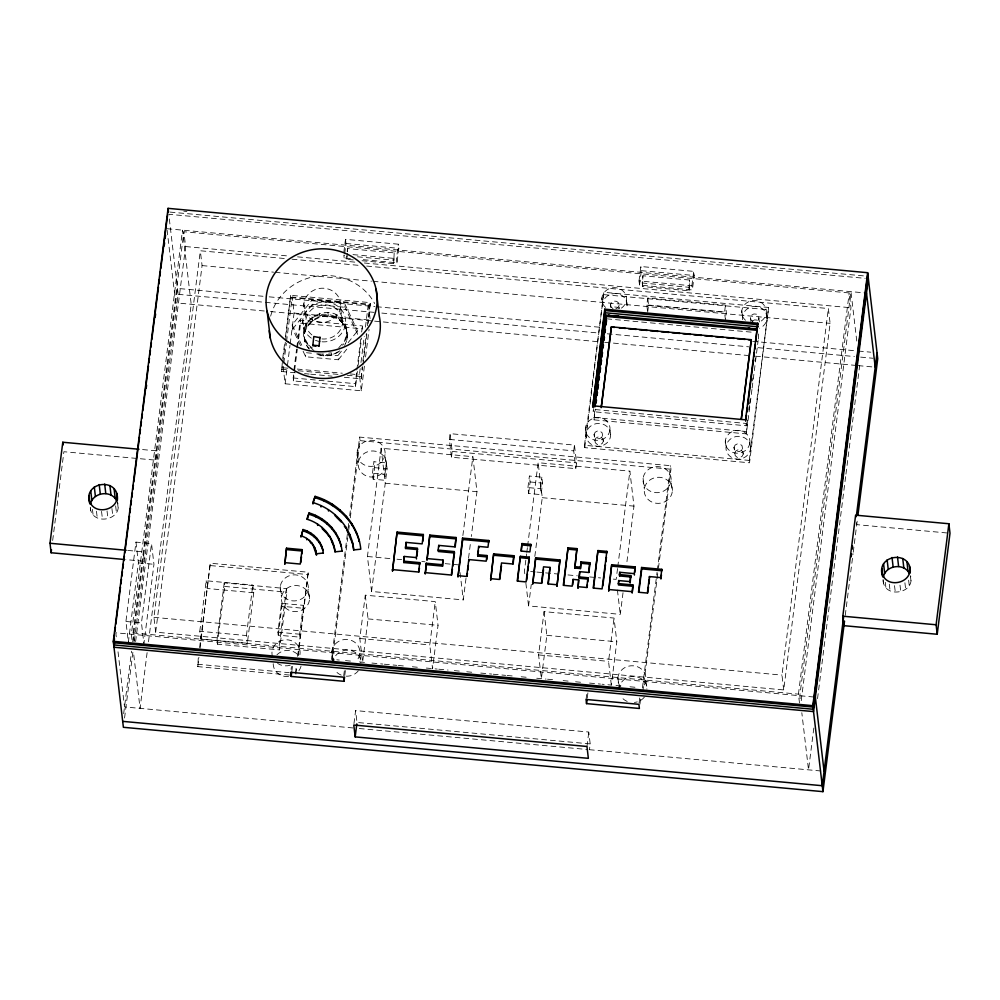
<?xml version="1.0" encoding="UTF-8"?>
<svg xmlns="http://www.w3.org/2000/svg" width="1000" height="1000" viewBox="0 0 1000 1000"><rect width="100%" height="100%" fill="white"/><g stroke="black" fill="none" stroke-linecap="round" stroke-linejoin="round"><path stroke-width="0.75" stroke-dasharray="5 3.75" d="M353.263 259.925L347.038 259.35L347.325 253.2M347.388 251.663L347.537 248.575L394.175 252.875L393.675 263.65L361.025 260.637M642.4 286.525L642.9 275.75L689.538 280.038L689.038 290.812L642.4 286.525L642.9 275.75M52.663 540.5L63.9 451.725L157.175 460.3L156.062 450.812L140.512 449.387M135.963 542.112L138.4 562.863L128.363 642.237L125.925 621.487L135.963 542.112L151.512 543.538L153.95 564.3L143.9 643.675L141.463 622.913L151.512 543.538M134.137 641.838L133.088 632.938L183.863 231.737L849.212 292.938L850.962 307.762L800.962 702.775M123.663 713.637L131.562 651.2M132.738 641.912L177.488 288.412L262.987 296.275M124.562 718.012L132.975 651.525M134.338 640.7L178.175 294.337L168.775 214.288L865.225 278.35M135.612 641.562L185.613 246.562L183.863 231.737M147.113 652.625L140.062 708.363L133.35 651.225M148.488 641.787L191.2 304.275L182.5 230.15L131.35 634.237L132.262 641.963M366.662 266.062L828.375 308.538L830.113 323.363L783.713 689.938L155.675 632.163L153.938 617.337L200.325 250.763L285.825 258.637M155.675 632.163L202.075 265.587L200.325 250.763M199.788 631.275L206.188 580.763L252.825 585.05L253.725 592.762L247.338 643.275L200.7 638.987L199.788 631.275L246.425 635.562L247.338 643.275M289.5 675.05L197.775 666.612L198.275 658.125M199.638 647.4L210.287 563.225L308.225 572.225L298.238 655.725M197.775 666.612L198.938 657.425M200.1 648.25L210.287 563.225M224.225 582.888L216.925 640.612L217.338 644.163L279.525 649.887L286.825 592.163L286.413 588.6L224.225 582.888L224.65 586.438L217.338 644.163M246.425 635.562L252.825 585.05M295.387 372.788L281.625 371.525L282.512 359.963M282.712 358.425L284.662 343.038M285.438 336.875L290.7 295.325L370.262 302.65L368.2 323.45M281.625 371.525L282.6 363.837M282.787 362.287L285.325 342.287M285.512 340.75L290.7 295.325M364.412 366.2L361.3 390.788L285.125 383.787L283.238 367.775L283.625 364.7M283.825 363.162L286.35 343.175M286.55 341.637L292.188 297.062L368.363 304.062L370.075 318.625M285.125 383.787L287.262 366.875M287.462 365.337L289.988 345.35M290.188 343.812L294.075 313.062L292.188 297.062M357.4 371.425L355.475 386.625L293.288 380.9L293.712 371.863M293.9 370.337L296.588 349.075M296.788 347.55L300.25 320.213L362.425 325.925L362.388 331.925M293.288 380.9L294.438 371.788M294.637 370.262L297.325 349M297.512 347.475L300.6 323.175L300.25 320.213M303.312 605.337L299.662 634.212L300 637.175L278.238 635.175L277.887 632.2L281.55 603.337L303.312 605.337L303.663 608.312L281.9 606.3L281.55 603.337M278.238 635.175L281.9 606.3M286.413 588.6L279.1 646.325L279.525 649.887M291.05 669.412L291.425 666.525M343.837 252.325L345.487 239.338L398.338 244.2L398.825 248.35L397 262.787L359.688 259.35M291.913 670.675L292.45 666.35M350.363 258.488L344.15 257.925L344.513 255.037M344.7 253.588L345.975 243.487L345.487 239.338M347.175 251.462L347.537 248.575M295.438 673.25L296.413 665.6M297.575 656.413L308.225 572.225M295.912 674.087L296.875 666.438M355.475 386.625L356.662 371.5M356.85 369.988L360.887 338.075M361.662 332L362.425 325.925M358.162 365.35L361.625 338M361.3 390.788L359.412 374.775L360.2 368.638M360.975 362.488L364.275 336.35M365.45 327.125L368.363 304.062M344.35 377.3L361.188 378.85L362.075 367.275M362.863 361.125L366.362 333.425M367.337 325.725L370.262 302.65M361.188 378.85L362.75 366.538M362.938 365L366.838 334.225M365.575 356.975L369.075 329.3M347.337 534.325L331.512 659.338L339.288 660.05M348.113 528.15L348.7 523.513M349.675 515.8L359.637 437.088L670.55 465.688L670.962 469.237L658.075 571.112M331.925 662.9L347.75 537.875M348.725 530.163L349.312 525.525M350.288 517.812L360.062 440.637L359.637 437.088M393.675 263.65L394.175 252.875M343.725 675.713L344.462 669.938M397 262.787L396.512 258.637L398.338 244.2M344.762 675.537L345.487 669.762M372.488 473.275L373.938 461.737L386.375 462.875L387.075 468.812L385.613 480.35L373.175 479.212L372.488 473.275L384.913 474.425L385.613 480.35M373.175 479.212L374.637 467.663L373.938 461.737M466.012 578.275L463.275 599.913L371.55 591.475L367.438 556.5L381.138 448.25L472.863 456.688L476.975 491.675L471.287 536.525M365.288 595.188L368.075 618.9L362.6 662.2L359.812 638.475L365.288 595.188L435.25 601.613L438.038 625.337L432.55 668.637L429.775 644.912L435.25 601.613M384.913 474.425L386.375 462.875M353.963 723.587L355.613 710.588L588.787 732.038L590.188 743.9L589.45 749.675M371.55 591.475L385.25 483.237L381.138 448.25M449.363 439.425L450.087 433.65L574.462 445.087L576.55 462.875L575.812 468.65L451.45 457.212L449.363 439.425L573.725 450.863L575.812 468.65M451.45 457.212L452.188 451.438L450.087 433.65M462.875 535.55L472.863 456.688M468.55 558.162L470.513 542.7M527.938 487.575L529.4 476.037L541.838 477.175L542.537 483.113L541.075 494.65L528.638 493.512L527.938 487.575L540.375 488.725L541.075 494.65M528.638 493.512L530.1 481.962L529.4 476.037M525.825 560.112L524.45 570.938L524.987 575.5M526.013 558.562L526.6 553.925M526.8 552.388L527.388 547.737M527.587 546.2L538.15 462.7L629.875 471.138L633.975 506.125L626.737 563.337M540.375 488.725L541.838 477.175M623.025 592.712L620.275 614.362L528.562 605.925L531.3 584.275M534.825 556.438L542.263 497.688L538.15 462.7M544.062 611.625L546.85 635.35L541.375 678.637L538.587 654.925L544.062 611.625L614.025 618.062L616.812 641.775L611.325 685.075L602 684.212M573.725 450.863L574.462 445.087M584.475 445.275L603.837 292.288L768.625 307.45L749.538 462.8L584.763 447.638L584.475 445.275L749.262 460.425L749.538 462.8M584.763 447.638L603.837 292.288M746.637 422.7L746.25 425.763L593.237 411.688L593.625 408.625M751.95 389.487L746.325 433.875L593.987 419.862L594.862 408.312M593.987 419.862L595.337 409.15M586.05 699.463L586.962 692.25M639.025 280.938L640.85 266.512L693.713 271.375L694.2 275.525L692.362 289.95L639.513 285.087L639.025 280.938L691.875 285.8L692.362 289.95M587.275 697.837L588 692.075M639.513 285.087L641.338 270.663L640.85 266.512M586.962 746.475L588.787 732.038M647.487 310.85L646.825 305.163L647.738 297.95L725.462 305.1L726.3 312.213L725.387 319.425L724.55 312.312L725.462 305.1M647.663 312.275L648.575 305.062L647.738 297.95M617.537 568.55L616.175 579.375L613.062 579.087M617.737 567L629.875 471.138M611.325 685.075L608.538 661.363L614.025 618.062M689.038 290.812L689.538 280.038M639.087 702.887L639.825 697.113M691.875 285.8L693.713 271.375M639.95 704.15L640.863 696.938M642.425 687.938L657.075 572.175M657.262 570.638L670.55 465.688M642.837 691.5L657.875 572.65M746.325 433.875L747.8 417.725M748.763 410.075L749.35 405.487M749.538 403.95L750.312 397.837M752.45 381L752.837 377.938M754.963 361.1L755.35 358.038M752.138 387.962L758.15 340.513M758.337 338.975L758.838 330.487M749.262 460.425L768.625 307.45M783.713 689.938L781.975 675.113L828.375 308.538M799.488 703.037L798.438 694.15L849.212 292.938M813.812 728.05L808.525 769.85L801.812 712.712M817.537 698.637L845.75 475.688M845.95 474.137L859.663 365.763M845.25 615.375L853.05 553.737M853.238 552.212L857.188 521.05M90.275 507.6C91.388 526.062 122.925 520.725 117.7 502.75M313.95 350.513C280.075 325.55 338.25 291.025 346.562 330.125L342.725 323.25L342.312 319.65M304.125 331.75C309.925 300.05 360.387 315.6 344.637 345.35L344.212 341.75L346.8 334.3L346.138 326.538M342.725 323.25C326.875 303.45 291.588 327.875 308.875 348.587L308.45 344.988L304.625 338.113L305.05 341.712M346.962 335.7L344.375 343.15L342.55 345.163M883.1 580.525C884.212 598.987 915.75 593.663 910.525 575.675M610.875 307.55L610.525 304.587L611.65 302.325L613.975 301.075L616.613 301.325L618.575 302.962L619.45 308.337M619.1 305.375L617.987 307.638L615.662 308.888M594.087 434.475L595.2 432.212L597.525 430.962L600.175 431.213L602.137 432.85L603.362 441.188L602.238 443.45L599.913 444.7L597.275 444.462L595.312 442.812L594.087 434.475L594.612 436.887L596.575 438.525L599.225 438.775L601.55 437.525L602.663 435.262M594.788 440.4L595.9 438.137L598.225 436.887L600.875 437.137L602.837 438.775L603.362 441.188M751.137 323.387L750.438 317.462L751.55 315.2L753.875 313.95L756.525 314.188L758.487 315.837L759.538 322.688M757.9 320.513L759.013 318.25M734 447.337L735.113 445.075L737.438 443.837L740.088 444.075L742.05 445.725L743.263 454.062L742.15 456.325L739.825 457.575L737.175 457.325L735.225 455.688L734 447.337L734.525 449.762L736.488 451.4L739.137 451.637L741.462 450.4L742.575 448.137M734.7 453.275L735.812 451.012L738.138 449.762L740.788 450.012L742.75 451.65L743.263 454.062M300.5 345.675L292.7 329.025L292.213 324.875L311.863 300.125L344.5 303.137L357.5 330.875L357.987 335.025L344.988 307.288L344.5 303.137M292.7 329.025L312.35 304.275L311.863 300.125M303.1 351.225L305.7 356.775L338.35 359.775L337.863 355.625L342.537 349.738M348.15 342.663L357.5 330.875M338.35 359.775L346.763 349.175M338.75 347.775L344.212 341.75M752.25 321.125L754.575 319.875L757.225 320.125L759.188 321.763M316.613 353.913L323.288 355.8L331.675 355.05L339.175 351.375M328.625 353.1L331.413 352.85L331.675 355.05M183.787 211.188L186.9 211.475M170.062 212.087L864.95 276.012M345.975 243.487L398.825 248.35M641.338 270.663L694.2 275.525M166.95 228.713L864.95 292.925M352.987 254.625L396.512 258.637M357.5 256.8L393.263 260.087M641.988 282.962L688.625 287.262M185.613 246.562L289.762 256.137M297.538 256.85L356.613 262.288M364.387 263L850.962 307.762M292.05 259.2L360.45 265.5M604.113 294.662L768.9 309.825M648.575 305.062L726.3 312.213M646.825 305.163L724.55 312.312M202.075 265.587L273.575 272.175M275.138 272.312L371.512 281.175M373.075 281.325L830.113 323.363M614.663 307L617.312 307.25L619.275 308.888M606.775 318.837L752.9 332.287M290.975 297.663L370.538 304.988M269.2 296.85L374.913 306.575M376.463 306.712L600.325 327.3M752.675 341.312L856.825 350.9M858.375 351.037L870.812 352.188M312.35 304.275L344.988 307.288M178.175 294.337L374.05 312.35M381.825 313.075L599.462 333.088M607.238 333.8L748.7 346.825M758.025 347.675L854.412 356.538M860.638 357.113L873.062 358.263M294.075 313.062L370.25 320.075M264.262 310.988L175.662 302.838L167.125 230.263M270.487 311.562L373.088 321M374.637 321.15L598.5 341.737M604.712 342.312L747.738 355.462M755.512 356.175L856.55 365.475M858.112 365.613L875.212 367.188M300.6 323.175L362.775 328.888M311.438 353.2L305.212 352.625L305.7 356.775M317.65 353.762L337.863 355.625M283.238 367.775L287.9 368.2M297.238 369.062L342.312 373.212M350.087 373.925L359.412 374.775M281.35 369.188L289 369.9M298.175 370.737L339.487 374.538M347.137 375.25L360.913 376.512M304.575 373.638L309.163 374.062M310.688 374.2L332.113 376.175M292.938 377.938L355.125 383.65M593.7 417.488L746.05 431.5M360.062 440.637L670.962 469.237M452.188 451.438L576.55 462.875M374.637 467.663L387.075 468.812M530.1 481.962L542.537 483.113M946.888 532.95L856.725 524.65L856.25 520.588M385.25 483.237L476.975 491.675M542.263 497.688L633.975 506.125M367.438 556.5L390.763 558.638M396.975 559.212L401.637 559.637M421.85 561.5L424.963 561.788M445.163 563.65L459.162 564.925M530.675 571.512L535.337 571.938M536.888 572.075L558.65 574.087M567.975 574.938L577.312 575.8M589.738 576.938L600.625 577.95M127.725 550.413L143.275 551.838L144.388 561.325L125.738 559.612M210.562 565.588L308.5 574.6M138.4 562.863L153.95 564.3M224.65 586.438L286.825 592.163M253.725 592.762L207.087 588.475L206.188 580.763M368.075 618.9L438.038 625.337M546.85 635.35L616.812 641.775M153.938 617.337L781.975 675.113M359.812 638.475L429.775 644.912M538.587 654.925L608.538 661.363M277.887 632.2L299.662 634.212M125.925 621.487L141.463 622.913M133.088 632.938L798.438 694.15M813.8 697.013L115.8 632.812L116.713 640.525M345.5 660.625L351.712 661.2M359.487 661.912L365.712 662.487M371.925 663.05L382.812 664.05M384.363 664.2L396.8 665.337M398.35 665.487L406.125 666.2M412.35 666.775L420.125 667.487M426.337 668.062L437.225 669.062M438.775 669.2L448.1 670.062M454.325 670.638L460.538 671.2M466.75 671.775L474.525 672.487M480.75 673.062L491.625 674.062M493.188 674.212L505.625 675.35M507.175 675.5L514.95 676.213M521.163 676.787L528.938 677.5M536.712 678.213L546.038 679.075M547.587 679.212L555.363 679.925M563.138 680.638L569.362 681.213M575.575 681.787L583.35 682.5M589.562 683.075L600.45 684.075M615.988 685.5L623.763 686.225M629.987 686.787L637.762 687.513M197.5 664.237L289.225 672.675M590.188 743.9L357 722.45L355.613 710.588M353.038 727.95L124.513 706.938L117.8 649.8M359.25 728.525L587.775 749.55M589.325 749.688L822.513 771.137M308.45 344.988L314.862 349.938M752.925 321.512L750.962 319.875L750.438 317.462M613.013 308.637L611.05 307L610.525 304.587M292.213 324.875L301.962 345.688M910.487 576.675L910.962 580.737M908.625 580.2L909.262 585.612M904.9 582.775L905.7 589.55M900.013 585.175L900.8 591.95M894.525 585.662L895.325 592.45M889.3 584.188L890.1 590.962M856.762 341.05L850.95 291.637L799.812 695.725L800.537 701.912M885.275 582.312L885.913 587.725M766.275 313.05L766.963 318.975M741.787 310.8L742.487 316.725M749.825 442.938A12.337 11.4 -6.7 0 1 730.225 451.087A12.337 11.4 -6.7 0 1 732.712 431.4A12.337 11.4 -6.7 0 1 749.825 442.938L750.525 448.862A12.337 11.4 -6.7 0 1 730.925 457.013A12.337 11.4 -6.7 0 1 733.413 437.337A12.337 11.4 -6.7 0 1 750.525 448.862M746.25 425.763L745.975 423.425L592.962 409.35L593.237 411.688M725.35 440.688L726.05 446.613M671.062 480.938A14.1 13.037 -6.7 0 1 648.65 490.25A14.1 13.037 -6.7 0 1 651.5 467.75A14.1 13.037 -6.7 0 1 671.062 480.938L672.312 491.6A14.1 13.037 -6.7 0 1 649.9 500.925A14.1 13.037 -6.7 0 1 652.75 478.425A14.1 13.037 -6.7 0 1 672.312 491.6M626.362 300.175L627.05 306.112M643.075 478.363L644.338 489.038M601.875 297.925L602.575 303.85M645.85 680.088L646.925 689.237M609.925 430.062A12.337 11.4 -6.7 0 1 590.312 438.212A12.337 11.4 -6.7 0 1 592.8 418.537A12.337 11.4 -6.7 0 1 609.925 430.062L610.612 435.988A12.337 11.4 -6.7 0 1 591.013 444.15A12.337 11.4 -6.7 0 1 593.5 424.462A12.337 11.4 -6.7 0 1 610.612 435.988M617.425 590.025L620.275 614.362M617.875 677.513L619.125 688.188A14.1 13.037 -6.7 0 1 634.038 676.438A14.1 13.037 -6.7 0 1 647.2 689.438M585.438 427.812L586.138 433.738M525.875 583.112L528.562 605.925M460.05 572.537L463.275 599.913M385.025 454.625A14.1 13.037 -6.7 0 1 362.612 463.938A14.1 13.037 -6.7 0 1 365.462 441.438A14.1 13.037 -6.7 0 1 385.025 454.625L386.275 465.288A14.1 13.037 -6.7 0 1 363.862 474.613A14.1 13.037 -6.7 0 1 366.712 452.113A14.1 13.037 -6.7 0 1 386.275 465.288M346.625 255.8L347.038 259.35M343.825 255.15L344.15 257.925M345.538 323.888L347.225 337.887M340.55 307.013A18.487 17.087 -6.7 0 1 311.175 319.225A18.487 17.087 -6.7 0 1 314.9 289.725A18.487 17.087 -6.7 0 1 340.55 307.013L342.5 323.612M357.038 452.05L358.3 462.725M335.9 314.7L336.325 318.3M327.9 312.438L328.325 316.038M359.812 653.775L360.887 662.925M319.513 313.2L319.938 316.788M323.025 353.612L323.288 355.8M312.013 316.875L312.438 320.462M306.55 322.887L306.975 326.488M303.863 303.637L305.812 320.238M302.787 319.962L304.425 333.95L303.962 330.35M331.838 651.2L333.088 661.875A14.1 13.037 -6.7 0 1 348 650.125A14.1 13.037 -6.7 0 1 361.163 663.125M308.238 589.175A14.1 13.037 -6.7 0 1 285.825 598.488A14.1 13.037 -6.7 0 1 288.663 576A14.1 13.037 -6.7 0 1 308.238 589.175L309.488 599.85A14.1 13.037 -6.7 0 1 287.075 609.163A14.1 13.037 -6.7 0 1 289.925 586.675A14.1 13.037 -6.7 0 1 309.488 599.85M280.25 586.6L281.5 597.275M117.5 502.388L118.138 507.812M115.65 505.913L116.438 512.688M111.925 508.488L112.875 516.625M107.025 510.887L107.975 519.012M101.55 511.388L102.5 519.513M96.475 511.262L97.275 518.038M92.45 509.375L93.088 514.8M883.088 579.438L883.413 583.237M90.375 507.775L90.588 510.312M270.663 316.125A55.625 51.425 -6.7 0 1 318.55 275.938A55.625 51.425 -6.7 0 1 374.675 303.538M311.9 334.938A18.487 17.087 -6.7 0 1 314.913 307.275A18.487 17.087 -6.7 0 1 342.25 318.163A18.487 17.087 -6.7 0 1 322 338.95M309.438 349.137A21.538 19.913 -6.7 0 1 309.55 323.125A21.538 19.913 -6.7 0 1 337.35 318.9A21.538 19.913 -6.7 0 1 345.487 343.663M339.775 350.85A21.538 19.913 -6.7 0 1 315.262 353.475M311.3 338.125A21.538 19.913 -6.7 0 1 312.35 305.462A21.538 19.913 -6.7 0 1 345.1 316.988A21.538 19.913 -6.7 0 1 321.65 341.775M320.3 341.6A21.538 19.913 -6.7 0 1 314.887 340.075M602.625 306.837A12.337 11.4 -6.7 0 1 616.25 293.612A12.337 11.4 -6.7 0 1 626.263 309.012M605.55 307.4A12.337 11.4 -6.7 0 1 606.138 290.487A12.337 11.4 -6.7 0 1 624.25 292.375A12.337 11.4 -6.7 0 1 620.125 308.925M742.525 319.7A12.337 11.4 -6.7 0 1 751.888 306.788A12.337 11.4 -6.7 0 1 766.425 314.075A12.337 11.4 -6.7 0 1 759.6 328.25M745.462 320.262A12.337 11.4 -6.7 0 1 746.375 303.1A12.337 11.4 -6.7 0 1 764.613 305.887A12.337 11.4 -6.7 0 1 758.9 322.325M301.025 666.112A14.1 13.037 -6.7 0 1 298.575 671.112M288.562 676.475A14.1 13.037 -6.7 0 1 273.288 662.212M276.9 654.85A14.1 13.037 -6.7 0 1 298.788 655.788M272.575 656.963A14.1 13.037 -6.7 0 1 286.163 639.775A14.1 13.037 -6.7 0 1 299.375 656.775M290.238 665.212A14.1 13.037 -6.7 0 1 277.6 663.438M644.412 697.087A14.1 13.037 -6.7 0 1 634.4 702.45M627.212 701.425A14.1 13.037 -6.7 0 1 620.812 696.05M620.363 686.525A14.1 13.037 -6.7 0 1 622.575 669.15A14.1 13.037 -6.7 0 1 641.425 669.062A14.1 13.037 -6.7 0 1 643.162 686.413M358.375 670.775A14.1 13.037 -6.7 0 1 345.438 676.15M341.175 675.113A14.1 13.037 -6.7 0 1 334.775 669.737M334.312 660.212A14.1 13.037 -6.7 0 1 336.538 642.837A14.1 13.037 -6.7 0 1 355.387 642.75A14.1 13.037 -6.7 0 1 357.125 660.1"/><path stroke-width="1.5" d="M124.175 559.475L51.112 552.75L50 543.263L62.787 442.238L138.963 449.25M51.112 552.75L51.5 549.688M844.525 621.087L822.938 791.65L123.387 727.3L113.287 641.312L168.075 208.35L867.638 272.7L877.738 358.688L857.962 514.862M113.637 641.162L114.425 634.975M114.812 631.888L115.4 627.25M115.8 624.163L120.487 587.05M120.887 583.95L121.475 579.312M121.862 576.225L122.45 571.587M122.837 568.488L123.425 563.85M123.812 560.763L124.4 556.125M124.8 553.025L129.5 515.913M129.887 512.825L130.475 508.188M130.863 505.1L131.45 500.45M131.838 497.362L132.425 492.725M132.825 489.637L133.412 484.988M133.8 481.9L139.475 437.062M139.863 433.963L140.45 429.325M140.85 426.238L141.438 421.6M141.825 418.5L142.413 413.862M142.8 410.775L148.475 365.925M148.875 362.837L149.45 358.2M149.85 355.1L150.438 350.462M150.825 347.375L151.412 342.738M151.8 339.637L158.463 287.075M158.85 283.975L159.438 279.337M159.825 276.25L160.413 271.613M160.812 268.512L167.463 215.938M167.85 212.85L168.25 209.75M114.488 638.725L113.7 644.912L813.25 709.262L868.05 276.3M146.188 388.225L146.588 385.138M155.188 317.1L155.588 314M164.2 245.963L164.587 242.875M165.175 238.238L165.562 235.15M114.562 642.6L113.975 647.237L813.525 711.587L868.325 278.637M286.512 548.188L284.85 564.025L286.512 548.188L302.062 549.625L301.863 553.913M315.9 346.062L312.787 345.775L313.812 336.525L320.1 337.688M319.012 346.35L320.037 337.1M302.062 549.625L300.238 564.05L284.688 562.625M300.763 562.575L301.5 556.8M344.575 676.975L344.025 681.312L291.175 676.45L291.725 672.113M355.175 736.888L353.775 725.025L586.962 746.475L588.362 758.337L355.175 736.888L356.812 723.9M397.075 532.087L392.488 571.013L397.075 532.087L423.338 534.5L422.825 541.263M403.612 561.15L419.775 562.638L419.95 564.038L403.775 562.55L404.2 556.462L416.325 557.575L416.5 558.975M417.688 549.6L405.562 548.488L405.988 542.388L422.15 543.875L423.338 534.5M403.775 562.55L404.2 556.462M405.562 548.488L405.988 542.388M416.325 557.575L417.512 548.2L405.387 547.087M416.838 556.3L417.512 550.938M419.775 562.638L418.587 572.025L392.325 569.6M418.925 572.087L419.438 568.062M426.413 564.637L425.225 574.012L426.25 563.237L442.413 564.725L442.575 566.125L426.413 564.637L426.25 563.237M429.812 535.1L427 559.95L429.812 535.1L456.075 537.513L455.225 546.95M452.8 566.175L454.462 552.987L438.3 551.5L438.137 550.1L438.725 545.4L454.888 546.888L456.075 537.513M442.413 564.725L443.013 560.037L426.838 558.55M442.575 566.125L443.013 560.037M438.137 550.1L454.3 551.587L451.325 575.037L425.062 572.612M451.675 574.975L452.425 569.1M462.713 539.513L457.962 577.025L462.55 538.1L488.825 540.525L488.988 541.925L462.713 539.513L462.55 538.1M488.825 540.525L487.962 547.275L478.663 546.425L477.625 554.675L486.925 555.538L486.213 561.163L468.825 559.562L466.688 576.45L457.8 575.625M467.05 576.312L467.438 573.237M467.825 570.175L468.413 565.562M486.725 559.75L487.088 556.938L477.788 556.075L478.488 550.575M493.675 553.875L490.7 580.037L493.675 553.875L513.875 555.737L513.175 564.012M499.787 579.362L501.488 565.85M513.875 555.737L512.837 563.987L501.525 562.95L499.425 579.462L490.538 578.638M520.35 556.325L517.212 581.1L526.1 581.912L529.237 557.15L520.35 556.325L517.575 580.95M521.962 543.575L521.013 551.075L529.9 551.9L530.85 544.388L521.962 543.575L521.362 550.975M526.663 580.212L527.45 574.025M527.837 570.925L528.425 566.287M528.812 563.188L529.237 557.15M535.712 557.737L532.737 583.913L535.712 557.737L559.963 559.975L556.987 586.138L559.963 559.975M541.825 583.225L543.525 569.712M532.575 582.513L541.462 583.325L543.55 566.812L550.025 567.413L547.938 583.925L556.825 584.738M548.288 583.825L550.025 567.413M588.975 572.487L589.862 562.725L580.975 561.9L580.475 568.562L574.812 568.038L576.938 548.625L568.038 547.812L563.288 585.337L572.188 586.15L573.038 579.4L578.7 579.913L578 588.075L578.7 579.913M563.65 585.237L568.038 547.812M757.938 324.637L604.925 310.562L592.7 407.163L604.763 309.163L757.775 323.237L755.8 341.512M593.35 406.287L605.188 312.762L758.2 326.838M593.825 407.088L605.462 315.1L604.763 309.163M574.812 568.038L576.938 548.625M572.688 584.85L573.038 579.4M595.062 406.775L606.487 316.462L757.288 330.337M596.112 403.025L596.5 399.963M597.087 395.375L597.475 392.312M597.863 389.25L598.438 384.663M599.025 380.062L599.412 377M599.987 372.413L600.575 367.825M600.962 364.762L601.538 360.163M601.925 357.113L602.513 352.512M603.088 347.925L603.475 344.862M604.062 340.275L604.45 337.212M605.025 332.612L605.413 329.55M606 324.963L606.575 320.375M587.775 581.925L588.138 579.138L579.237 578.312L579.075 576.912L579.738 571.663L588.638 572.475L589.862 562.725M580.475 568.562L580.975 561.9M579.237 578.312L579.738 571.663M601.163 407.663L611.4 326.85L751.312 339.712L741.3 419.312M601.4 406.438L611.4 326.85M579.075 576.912L587.962 577.737L586.737 587.487L577.837 586.675M587.075 587.5L587.425 584.712M597.95 550.562L593.2 588.088L602.087 588.9L606.838 551.375L597.95 550.562L593.55 587.987M586.538 703.612L586.05 699.463L638.913 704.325L639.4 708.475L586.538 703.612L587.087 699.287M602.825 585.8L605.487 564.788M605.862 561.788L606.438 557.288M611.7 564.738L608.725 590.9L611.7 564.738L635.138 566.888L634.788 572.337M618.312 583.562L632.863 584.9L632.163 593.05L633.025 586.3L618.475 584.963L618.312 583.562L618.688 580.562L630 581.6L630.163 583L630.763 575.6L619.45 574.55L619.725 572.3L634.288 573.638L634.45 575.037M630.925 577L619.612 575.95L619.725 572.3M630 581.6L630.763 575.6M634.288 573.638L635.138 566.888M641.6 567.487L641.762 568.888L661.975 570.737L661.812 569.338L641.6 567.487L638.475 592.25L647.362 593.062L649.45 576.562L660.763 577.6L660.938 579L661.45 574.875M638.825 592.1L641.762 568.888M647.712 592.962L648.475 586.962M648.85 583.962L649.425 579.462M660.763 577.6L661.812 569.338M741.275 419.012L751.312 339.712M757.775 323.237L745.55 419.837L592.537 405.763M745.713 421.238L746.488 415.1M746.875 412.038L747.463 407.438M747.85 404.363L753.475 359.9M753.863 356.838L754.45 352.238M754.837 349.175L755.413 344.575M822.938 791.65L812.837 705.662L867.638 272.7M867.8 274.113L813 707.062L113.45 642.712M842.825 616.188L855.612 515.163L948.888 523.75L950 533.237L937.212 634.263L843.938 625.675L842.825 616.188L936.1 624.775L937.212 634.263M843.575 617.175L822.237 785.713L122.688 721.363M851.2 556.862L851.6 553.775M852.175 549.138L852.575 546.038M856.287 516.663L877.038 352.762M936.1 624.775L948.888 523.75M89.787 503.525C82.062 481.35 119.475 476.488 117.375 500.037M90.575 504.025C92.8 492.275 111.25 489.762 116.45 500.5M116.587 493.263C121.3 509.625 94.312 516.75 89.475 500.825M882.625 576.462C874.887 554.275 912.3 549.425 910.212 572.962M883.4 576.95C885.625 565.2 904.075 562.688 909.275 573.425M300.938 537.137L303.038 529.525C313.6 532.562 322.438 541.95 323.312 553.125M342.013 551.237C340.487 533.112 326.225 517.875 309.062 512.938L306.8 519.163C321.5 523.375 333.587 536.388 335.062 551.838L342.088 551.112M312.825 502.575L315.087 496.35C338.85 503.162 358.387 524.212 360.788 549.2L353.775 549.913C351.625 527.525 334.125 508.675 312.825 502.575L312.987 503.975L315.087 496.35M301.4 535.9L303.038 529.525M307.413 519.312L309.062 512.938M300.775 535.737C308.888 538.062 315.55 545.237 316.363 553.763L323.375 553.038M605.462 315.1L756.925 329.025M611.438 327.137L614.538 327.425M619.2 327.863L625.425 328.425M628.538 328.713L636.3 329.425M639.412 329.712L647.188 330.438M650.3 330.712L658.062 331.438M661.175 331.725L668.95 332.438M672.062 332.725L679.837 333.438M682.938 333.725L690.713 334.438M693.825 334.725L701.6 335.438M704.7 335.725L712.475 336.438M715.588 336.725L723.363 337.438M726.475 337.725L734.237 338.438M737.35 338.725L745.125 339.438M748.238 339.725L751.338 340.012M312.725 345.175L318.938 345.75M397.238 533.488L423.5 535.9M429.975 536.5L456.25 538.913M522.125 544.975L531.025 545.788L530.85 544.388M568.2 549.212L577.1 550.025M598.112 551.962L607 552.775L606.838 551.375M493.837 555.275L514.05 557.137M520.513 557.725L529.4 558.55M535.875 559.138L560.125 561.375M581.138 563.312L590.037 564.125M611.862 566.138L635.3 568.288M574.65 566.638L580.312 567.163M286.675 549.6L302.225 551.025M608.562 589.5L632 591.65M50 543.263L126.175 550.262M113.287 641.312L812.837 705.662M315.25 497.762C336.062 503.875 353.8 520.5 359.35 541.725L359.188 540.325M309.225 514.338C324.263 518.75 337.075 530.775 341.087 546.112L340.925 544.712M303.2 530.925C312.462 533.638 320.363 541.05 322.837 550.487L322.675 549.087M336.238 517.013L341.138 521.9L340.975 520.5M310.912 543.225L309.25 540.325M344.412 526.3L346.037 528.5L345.875 527.1M327.25 534.075L328.938 536.35M312.9 545.638L311.5 542.562M882.3 573.75C887.138 589.688 914.125 582.55 909.412 566.188M346.675 529.7L352.512 543.362L353.7 549.987M334.988 551.862L334.25 547.75L329.625 536.087M313.525 546.475L316.525 555.163L316.363 553.763M906.912 561.7L908.025 571.188M902.725 558.462L903.838 567.95M866.5 293.062L875.212 367.188M897.5 556.975L898.612 566.462M892.025 557.475L893.138 566.962M887.125 559.875L888.238 569.362M883.562 563.812L884.675 573.3M881.862 568.688L882.825 576.812M815.362 697.163L824.062 771.287M649.45 576.562L649.613 577.962M632.863 584.9L633.025 586.3M619.45 574.55L619.612 575.95M618.688 580.562L618.85 581.962M587.962 577.737L588.138 579.138M486.925 555.538L487.088 556.938M478.663 546.425L478.837 547.825M477.625 554.675L477.788 556.075M468.825 559.562L468.988 560.962M454.3 551.587L454.462 552.987M438.725 545.4L438.888 546.8M376.112 289.3L379.25 315.988A55.625 51.425 -6.7 0 1 331.725 377.938A55.625 51.425 -6.7 0 1 269.275 330.725M356.238 531.775L356.4 533.175M351.975 523.737L352.137 525.138M352.337 541.962L352.512 543.362M349.688 534.312L349.862 535.712M346.5 516.362L346.675 517.762M339.938 509.812L340.1 511.213M338.787 538.538L338.963 539.938M335.087 514.625L335.25 516.025M332.4 504.225L332.562 505.625M335.712 532.725L335.875 534.125M331.763 527.388L331.925 528.8M334.087 546.35L334.25 547.75M332.25 541.062L332.413 542.463M328.338 509.625L328.5 511.025M327.013 522.663L327.175 524.062M324.062 499.7L324.225 501.1M344.025 681.312L343.537 677.163L290.688 672.3L291.175 676.45M326.238 531.525L326.4 532.938L322.337 528.875L322.175 527.475M320.863 505.575L321.025 506.975M321.575 518.625L321.737 520.025M321.35 545.288L321.512 546.688M317.512 524.025L317.675 525.425M319.462 541.712L319.625 543.112M315.55 515.363L315.712 516.763M317.025 538.425L317.188 539.825M314.1 535.513L314.262 536.912M315.825 550.737L315.988 552.137M314.812 547.825L314.975 549.225M310.75 533.025L310.912 534.425M307.038 531.013L307.2 532.413M306.688 538.425L306.85 539.825M267.125 311.312L270.262 337.987M168.075 208.35L168.5 211.95M117.025 498.325L117.338 501.037M114.087 488.762L115.2 498.25M109.9 485.525L111.013 495.012M104.675 484.05L105.787 493.537M99.2 484.55L100.312 494.038M94.3 486.95L95.412 496.438M90.738 490.875L91.85 500.363M89.038 495.75L90 503.888M62.787 442.238L63.1 444.95M618.513 315.812A12.337 11.4 -6.7 0 1 608.5 314.887M757.15 329A12.337 11.4 -6.7 0 1 748.413 327.762M288.412 342.137A55.625 51.425 -6.7 0 0 376.812 305.375A55.625 51.425 -6.7 0 0 299.637 253.4A55.625 51.425 -6.7 0 0 288.412 342.137"/></g></svg>
